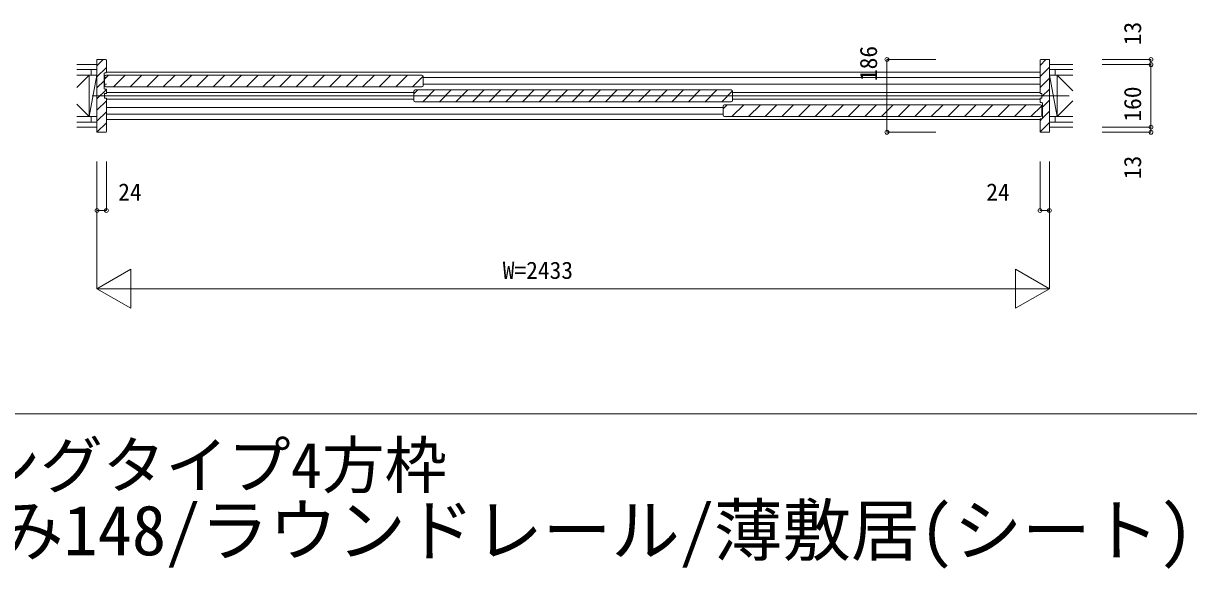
# Model space of a CAD drawing. Units: millimetres, scale not verified. Extents: x -14340 to 14341, y -10000 to 10000.
# Drawn here: x -2243 to 734, y -7148 to -5754 of the extents above; entities that cross this region are included whole.
import ezdxf
from ezdxf.enums import TextEntityAlignment as Align

# ---------------------------------------------------------------- set-up
doc = ezdxf.new("R2010")
doc.units = ezdxf.units.MM
doc.header["$LTSCALE"] = 50
for name, color, linetype, lineweight in [('0-0_0', 7, 'Continuous', 9), ('0-2_YKK_ZWAK', 7, 'Continuous', 9), ('0-4_YKK_12', 4, 'Continuous', 18), ('0-6_YKK_D', 2, 'Continuous', 18)]:
    doc.layers.add(name, color=color, linetype=linetype, lineweight=lineweight)
doc.layers.add('0-1_USER1', color=7, linetype='Continuous')
doc.styles.add('ＭＳ ゴシック', font='')
doc.styles.get('ＭＳ ゴシック').set_extended_font_data('MS Gothic')

msp = doc.modelspace()

# ---------------------------------------------------------------- linework, layer by layer
at = {"layer": '0-0_0'}
msp.add_line((-14340.01, -6752.5), (14159.99, -6752.5), dxfattribs=at)
at = {"layer": '0-2_YKK_ZWAK'}
for p, q in [((-2106.19, -5859.5), (-2054.69, -5859.5)), ((437.77, -5859.5), (378.31, -5859.5)), ((-2054.69, -5872), (-2106.19, -5872)), ((-2106.19, -5887), (-2054.69, -5887)), ((-2106.19, -5918.5), (-2074.69, -5887)), ((-2074.69, -5992), (-2054.69, -5887)), ((-2074.69, -5887), (-2074.69, -5992)), ((-2069.69, -5872), (-2069.69, -5887)), ((378.31, -5872), (437.77, -5872)), ((437.77, -5887), (378.31, -5887)), ((398.31, -5992), (378.31, -5887)), ((393.31, -5872), (393.31, -5887)), ((398.31, -5887), (398.31, -5992)), ((438.31, -5927), (398.31, -5887)), ((-2067.35, -5939.5), (429.16, -5939.5)), ((438.31, -5952), (398.31, -5992)), ((-2106.19, -5960.5), (-2074.69, -5992)), ((-2106.19, -5992), (-2054.69, -5992)), ((-2106.19, -6007), (-2054.69, -6007)), ((-2069.69, -5992), (-2069.69, -6007)), ((437.77, -5992), (378.31, -5992)), ((437.77, -6007), (378.31, -6007)), ((393.31, -5992), (393.31, -6007)), ((-2054.69, -6019.5), (-2106.19, -6019.5)), ((378.31, -6019.5), (437.77, -6019.5))]:
    msp.add_line(p, q, dxfattribs=at)
at = {"layer": '0-4_YKK_12'}
for p, q in [((-2032.69, -5846.5), (-2054.69, -5846.5)), ((-2054.69, -5862.69), (-2038.5, -5846.5)), ((-2030.69, -5879.5), (-2030.69, -5848.5)), ((354.31, -5861.56), (369.37, -5846.5)), ((-2054.69, -5890.97), (-2030.69, -5866.97)), ((-2036.69, -5920.5), (-2036.69, -5882.5)), ((-2035.19, -5896.73), (-2024.96, -5886.5)), ((-2035.19, -5913.2), (-2035.19, -5889.8)), ((-2035.19, -5893), (-2030.69, -5893)), ((-2034.69, -5880.5), (-2031.69, -5880.5)), ((-2031.89, -5886.5), (-1224.49, -5886.5)), ((-2030.69, -5879), (354.31, -5879)), ((-2012.54, -5916.5), (-1982.54, -5886.5)), ((-1970.11, -5916.5), (-1940.11, -5886.5)), ((-1927.68, -5916.5), (-1897.68, -5886.5)), ((-1885.26, -5916.5), (-1855.26, -5886.5)), ((-1842.83, -5916.5), (-1812.83, -5886.5)), ((-1800.41, -5916.5), (-1770.41, -5886.5)), ((-1757.98, -5916.5), (-1727.98, -5886.5)), ((-1715.55, -5916.5), (-1685.55, -5886.5)), ((-1673.13, -5916.5), (-1643.13, -5886.5)), ((-1630.7, -5916.5), (-1600.7, -5886.5)), ((-1588.27, -5916.5), (-1558.27, -5886.5)), ((-1545.85, -5916.5), (-1515.85, -5886.5)), ((-1503.42, -5916.5), (-1473.42, -5886.5)), ((-1460.99, -5916.5), (-1430.99, -5886.5)), ((-1418.57, -5916.5), (-1388.57, -5886.5)), ((-1376.14, -5916.5), (-1346.14, -5886.5)), ((-1333.72, -5916.5), (-1303.72, -5886.5)), ((-1291.29, -5916.5), (-1261.29, -5886.5)), ((-1248.86, -5916.5), (-1221.3, -5888.94)), ((-1221.19, -5889.8), (-1221.19, -5913.2)), ((-1221.19, -5893), (354.31, -5893)), ((354.31, -5889.85), (378.31, -5865.85)), ((354.31, -5918.13), (378.31, -5894.13)), ((-2054.69, -5919.26), (-2036.69, -5901.26)), ((-2054.69, -5947.54), (-2030.69, -5923.54)), ((-2030.69, -5910), (-2035.19, -5910)), ((-2031.69, -5922.5), (-2034.69, -5922.5)), ((-2031.89, -5916.5), (-1224.49, -5916.5)), ((354.31, -5910), (-1221.19, -5910)), ((359.31, -5941.42), (378.31, -5922.42)), ((-2054.69, -5975.83), (-2030.69, -5951.83)), ((-1245.19, -5931), (-2030.69, -5931)), ((-2030.69, -5948), (-1245.07, -5948)), ((-1245.19, -5934.73), (-1234.96, -5924.5)), ((-1245.19, -5951.2), (-1245.19, -5927.8)), ((-1241.89, -5924.5), (-434.49, -5924.5)), ((-1222.54, -5954.5), (-1192.54, -5924.5)), ((-1180.11, -5954.5), (-1150.11, -5924.5)), ((-1137.68, -5954.5), (-1107.68, -5924.5)), ((-1095.26, -5954.5), (-1065.26, -5924.5)), ((-1052.83, -5954.5), (-1022.83, -5924.5)), ((-1010.41, -5954.5), (-980.41, -5924.5)), ((-967.98, -5954.5), (-937.98, -5924.5)), ((-925.55, -5954.5), (-895.55, -5924.5)), ((-883.13, -5954.5), (-853.13, -5924.5)), ((-840.7, -5954.5), (-810.7, -5924.5)), ((-798.27, -5954.5), (-768.27, -5924.5)), ((-755.85, -5954.5), (-725.85, -5924.5)), ((-713.42, -5954.5), (-683.42, -5924.5)), ((-670.99, -5954.5), (-640.99, -5924.5)), ((-628.57, -5954.5), (-598.57, -5924.5)), ((-586.14, -5954.5), (-556.14, -5924.5)), ((-543.72, -5954.5), (-513.72, -5924.5)), ((-501.29, -5954.5), (-471.29, -5924.5)), ((-458.86, -5954.5), (-431.3, -5926.94)), ((-431.19, -5927.8), (-431.19, -5951.2)), ((-431.19, -5931), (354.31, -5931)), ((354.31, -5948), (-431.19, -5948)), ((354.31, -5946.42), (355.22, -5945.5)), ((360.31, -5968.7), (378.31, -5950.7)), ((-2054.69, -6004.11), (-2030.69, -5980.11)), ((-455.19, -5969), (-2030.69, -5969)), ((-1241.89, -5954.5), (-434.49, -5954.5)), ((-455.19, -5972.73), (-444.96, -5962.5)), ((-455.19, -5989.2), (-455.19, -5965.8)), ((-451.89, -5962.5), (355.51, -5962.5)), ((-432.54, -5992.5), (-402.54, -5962.5)), ((-390.11, -5992.5), (-360.11, -5962.5)), ((-347.68, -5992.5), (-317.68, -5962.5)), ((-305.26, -5992.5), (-275.26, -5962.5)), ((-262.83, -5992.5), (-232.83, -5962.5)), ((-220.41, -5992.5), (-190.41, -5962.5)), ((-177.98, -5992.5), (-147.98, -5962.5)), ((-135.55, -5992.5), (-105.55, -5962.5)), ((-93.13, -5992.5), (-63.13, -5962.5)), ((-50.7, -5992.5), (-20.7, -5962.5)), ((-8.27, -5992.5), (21.73, -5962.5)), ((34.15, -5992.5), (64.15, -5962.5)), ((76.58, -5992.5), (106.58, -5962.5)), ((119.01, -5992.5), (149.01, -5962.5)), ((161.43, -5992.5), (191.43, -5962.5)), ((203.86, -5992.5), (233.86, -5962.5)), ((246.28, -5992.5), (276.28, -5962.5)), ((288.71, -5992.5), (318.71, -5962.5)), ((331.14, -5992.5), (358.7, -5964.94)), ((355.31, -5956.5), (358.31, -5956.5)), ((358.81, -5965.8), (358.81, -5989.2)), ((360.23, -5997.07), (378.31, -5978.98)), ((360.31, -5958.5), (360.31, -5996.5)), ((-2054.69, -6032.4), (-2030.69, -6008.4)), ((-2030.69, -5986), (-455.19, -5986)), ((-2030.69, -6000), (354.31, -6000)), ((-451.89, -5992.5), (355.51, -5992.5)), ((354.31, -6002.98), (358.87, -5998.42)), ((354.31, -5999.5), (354.31, -6030.5)), ((354.42, -6031.16), (378.31, -6007.27)), ((358.31, -5998.5), (355.31, -5998.5))]:
    msp.add_line(p, q, dxfattribs=at)
for points in [[(-2054.69, -5846.5), (-2054.69, -6032.5), (-2032.69, -6032.5)], [(354.31, -5848.5), (354.31, -5933), (354.81, -5933.5), (359.31, -5933.5), (359.31, -5934.5), (359.31, -5944.5), (359.31, -5945.5), (354.81, -5945.5), (354.31, -5946), (354.31, -5955.5)], [(378.31, -6007.5), (378.31, -5871.5), (378.31, -5846.5), (356.31, -5846.5)], [(-2030.69, -6030.5), (-2030.69, -5946), (-2031.19, -5945.5), (-2035.69, -5945.5), (-2035.69, -5944.5), (-2035.69, -5934.5), (-2035.69, -5933.5), (-2031.19, -5933.5), (-2030.69, -5933), (-2030.69, -5923.5)], [(356.31, -6032.5), (378.31, -6032.5), (378.31, -6007.5)]]:
    msp.add_lwpolyline(points, dxfattribs=at)
for centre, radius, start, end in [((-2032.69, -5848.5), 2, 0.00001, 89.99999), ((356.31, -5848.5), 2, 90.00001, 179.99999), ((-2034.69, -5882.5), 2, 90.00001, 179.99999), ((-2031.89, -5889.8), 3.3, 90, 180), ((-2031.69, -5879.5), 1, 270.00001, 359.99999), ((-1224.49, -5889.8), 3.3, 0, 90), ((-2034.69, -5920.5), 2, 180.00001, 269.99999), ((-2031.89, -5913.2), 3.3, 180, 270), ((-2031.69, -5923.5), 1, 0.00001, 89.99999), ((-1224.49, -5913.2), 3.3, 270, 0), ((-1241.89, -5927.8), 3.3, 90, 180), ((-1241.89, -5951.2), 3.3, 180, 270), ((-434.49, -5927.8), 3.3, 0, 90), ((-434.49, -5951.2), 3.3, 270, 0), ((-451.89, -5965.8), 3.3, 90, 180), ((355.31, -5955.5), 1, 180.00001, 269.99999), ((355.51, -5965.8), 3.3, 0, 90), ((358.31, -5958.5), 2, 0.00001, 89.99999), ((-451.89, -5989.2), 3.3, 180, 270), ((355.31, -5999.5), 1, 90.00001, 179.99999), ((355.51, -5989.2), 3.3, 270, 0), ((358.31, -5996.5), 2, 270.00001, 359.99999), ((-2032.69, -6030.5), 2, 270.00001, 359.99999), ((356.31, -6030.5), 2, 180.00001, 269.99999)]:
    msp.add_arc(centre, radius, start, end, dxfattribs=at)
at = {"layer": '0-6_YKK_D'}
for p, q in [((-36.8, -5846.5), (88.2, -5846.5)), ((-36.8, -5846.5), (-36.8, -6032.5)), ((512.77, -5846.5), (637.77, -5846.5)), ((512.77, -5859.5), (637.77, -5859.5)), ((637.77, -5859.5), (637.77, -5846.5)), ((637.77, -5859.5), (637.77, -6019.5)), ((-36.8, -6032.5), (88.2, -6032.5)), ((512.77, -6019.5), (637.77, -6019.5)), ((512.77, -6032.5), (637.77, -6032.5)), ((637.77, -6019.5), (637.77, -6032.5)), ((-2054.69, -6107.5), (-2054.69, -6432.5)), ((-2030.69, -6107.5), (-2030.69, -6232.5)), ((378.31, -6107.5), (378.31, -6432.5)), ((-2054.69, -6232.5), (-2030.69, -6232.5)), ((-2054.69, -6432.5), (-1968.09, -6382.5)), ((-1968.09, -6382.5), (-1968.09, -6482.5)), ((291.71, -6382.5), (291.71, -6482.5)), ((291.71, -6382.5), (378.31, -6432.5)), ((-2054.69, -6432.5), (-1968.09, -6482.5)), ((-2054.69, -6432.5), (378.31, -6432.5)), ((291.71, -6482.5), (378.31, -6432.5))]:
    msp.add_line(p, q, dxfattribs=at)
msp.add_lwpolyline([(354.31, -6107.5), (354.31, -6232.5), (378.31, -6232.5)], dxfattribs=at)
for centre in [(-36.8, -5846.5), (637.77, -5846.5), (637.77, -5859.5), (-36.8, -6032.5), (637.77, -6019.5), (637.77, -6032.5), (-2054.69, -6232.5), (-2030.69, -6232.5), (354.31, -6232.5), (378.31, -6232.5)]:
    msp.add_circle(centre, 5, dxfattribs=at)

# ---------------------------------------------------------------- texts
at = {"layer": '0-1_USER1', "style": 'ＭＳ ゴシック'}
for s, height, p in [('ケーシングタイプ4方枠', 117.3, (-2840.01, -6977.5)), ('枠見込み148/ラウンドレール/薄敷居(シート)', 128.3, (-2840.01, -7152.5))]:
    msp.add_text(s, height=height, dxfattribs=at).set_placement(p, align=Align.BOTTOM_LEFT)
at = {"layer": '0-6_YKK_D', "style": 'ＭＳ ゴシック'}
for s, p in [('13', (625.77, -5810.1)), ('186', (-48.8, -5901.66)), ('160', (625.77, -6005.31)), ('13', (625.77, -6152.5))]:
    msp.add_text(s, height=43.99, rotation=90, dxfattribs=at).set_placement(p, align=Align.BOTTOM_LEFT)
for s, p in [('24', (-2000.45, -6220.5)), ('24', (217.02, -6220.5)), ('W=2433', (-1018.19, -6420.5))]:
    msp.add_text(s, height=43.99, dxfattribs=at).set_placement(p, align=Align.BOTTOM_LEFT)

doc.saveas('drawing.dxf')
